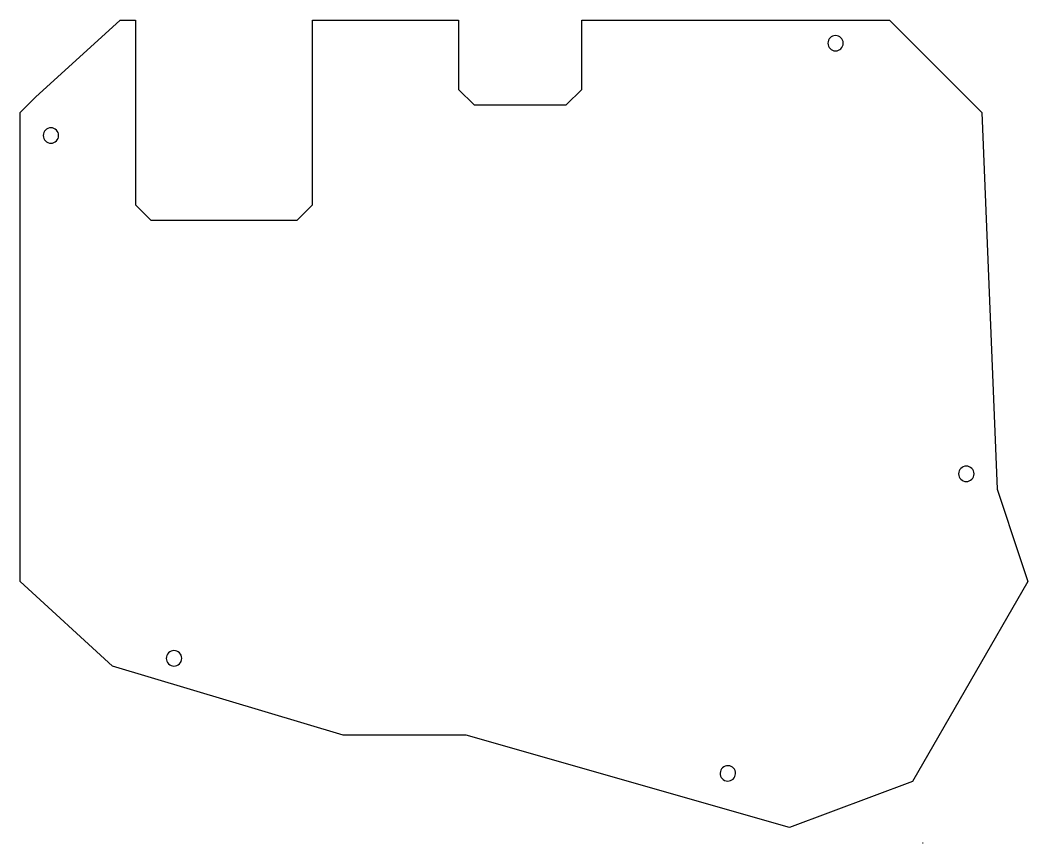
# Model space of a CAD drawing. Header units: millimetres. Extents: x 2700 to 9250, y -6900 to -1550.
import ezdxf

# ---------------------------------------------------------------- set-up
doc = ezdxf.new("R2010")
doc.units = ezdxf.units.MM

msp = doc.modelspace()

# ---------------------------------------------------------------- linework, layer by layer
msp.add_lwpolyline([(6250, -2100), (6350, -2000), (6350, -1550), (8350, -1550), (8950, -2150), (9050, -4600), (9200, -5050), (9250, -5200), (8500, -6500), (7700, -6800), (5600, -6200), (4800, -6200), (3300, -5750), (2700, -5200), (2700, -2150), (2800, -2050), (3350, -1550), (3450, -1550), (3450, -2750), (3550, -2850), (4500, -2850), (4600, -2750), (4600, -1550), (5550, -1550), (5550, -2000), (5650, -2100), (6250, -2100)], close=True)
msp.add_lwpolyline([(8565, -6900), (8570, -6900)])
for centre, start, end in [((8000, -1700.1), 0.14897, 359.85103), ((2900, -2300.1), 0.14897, 359.85103), ((8850, -4500.1), 0.14897, 359.85103), ((3700, -5700.1), 0.14897, 359.85103), ((7300, -6448.2), 357.94648, 357.64832)]:
    msp.add_arc(centre, 50, start, end)

doc.saveas('drawing.dxf')
